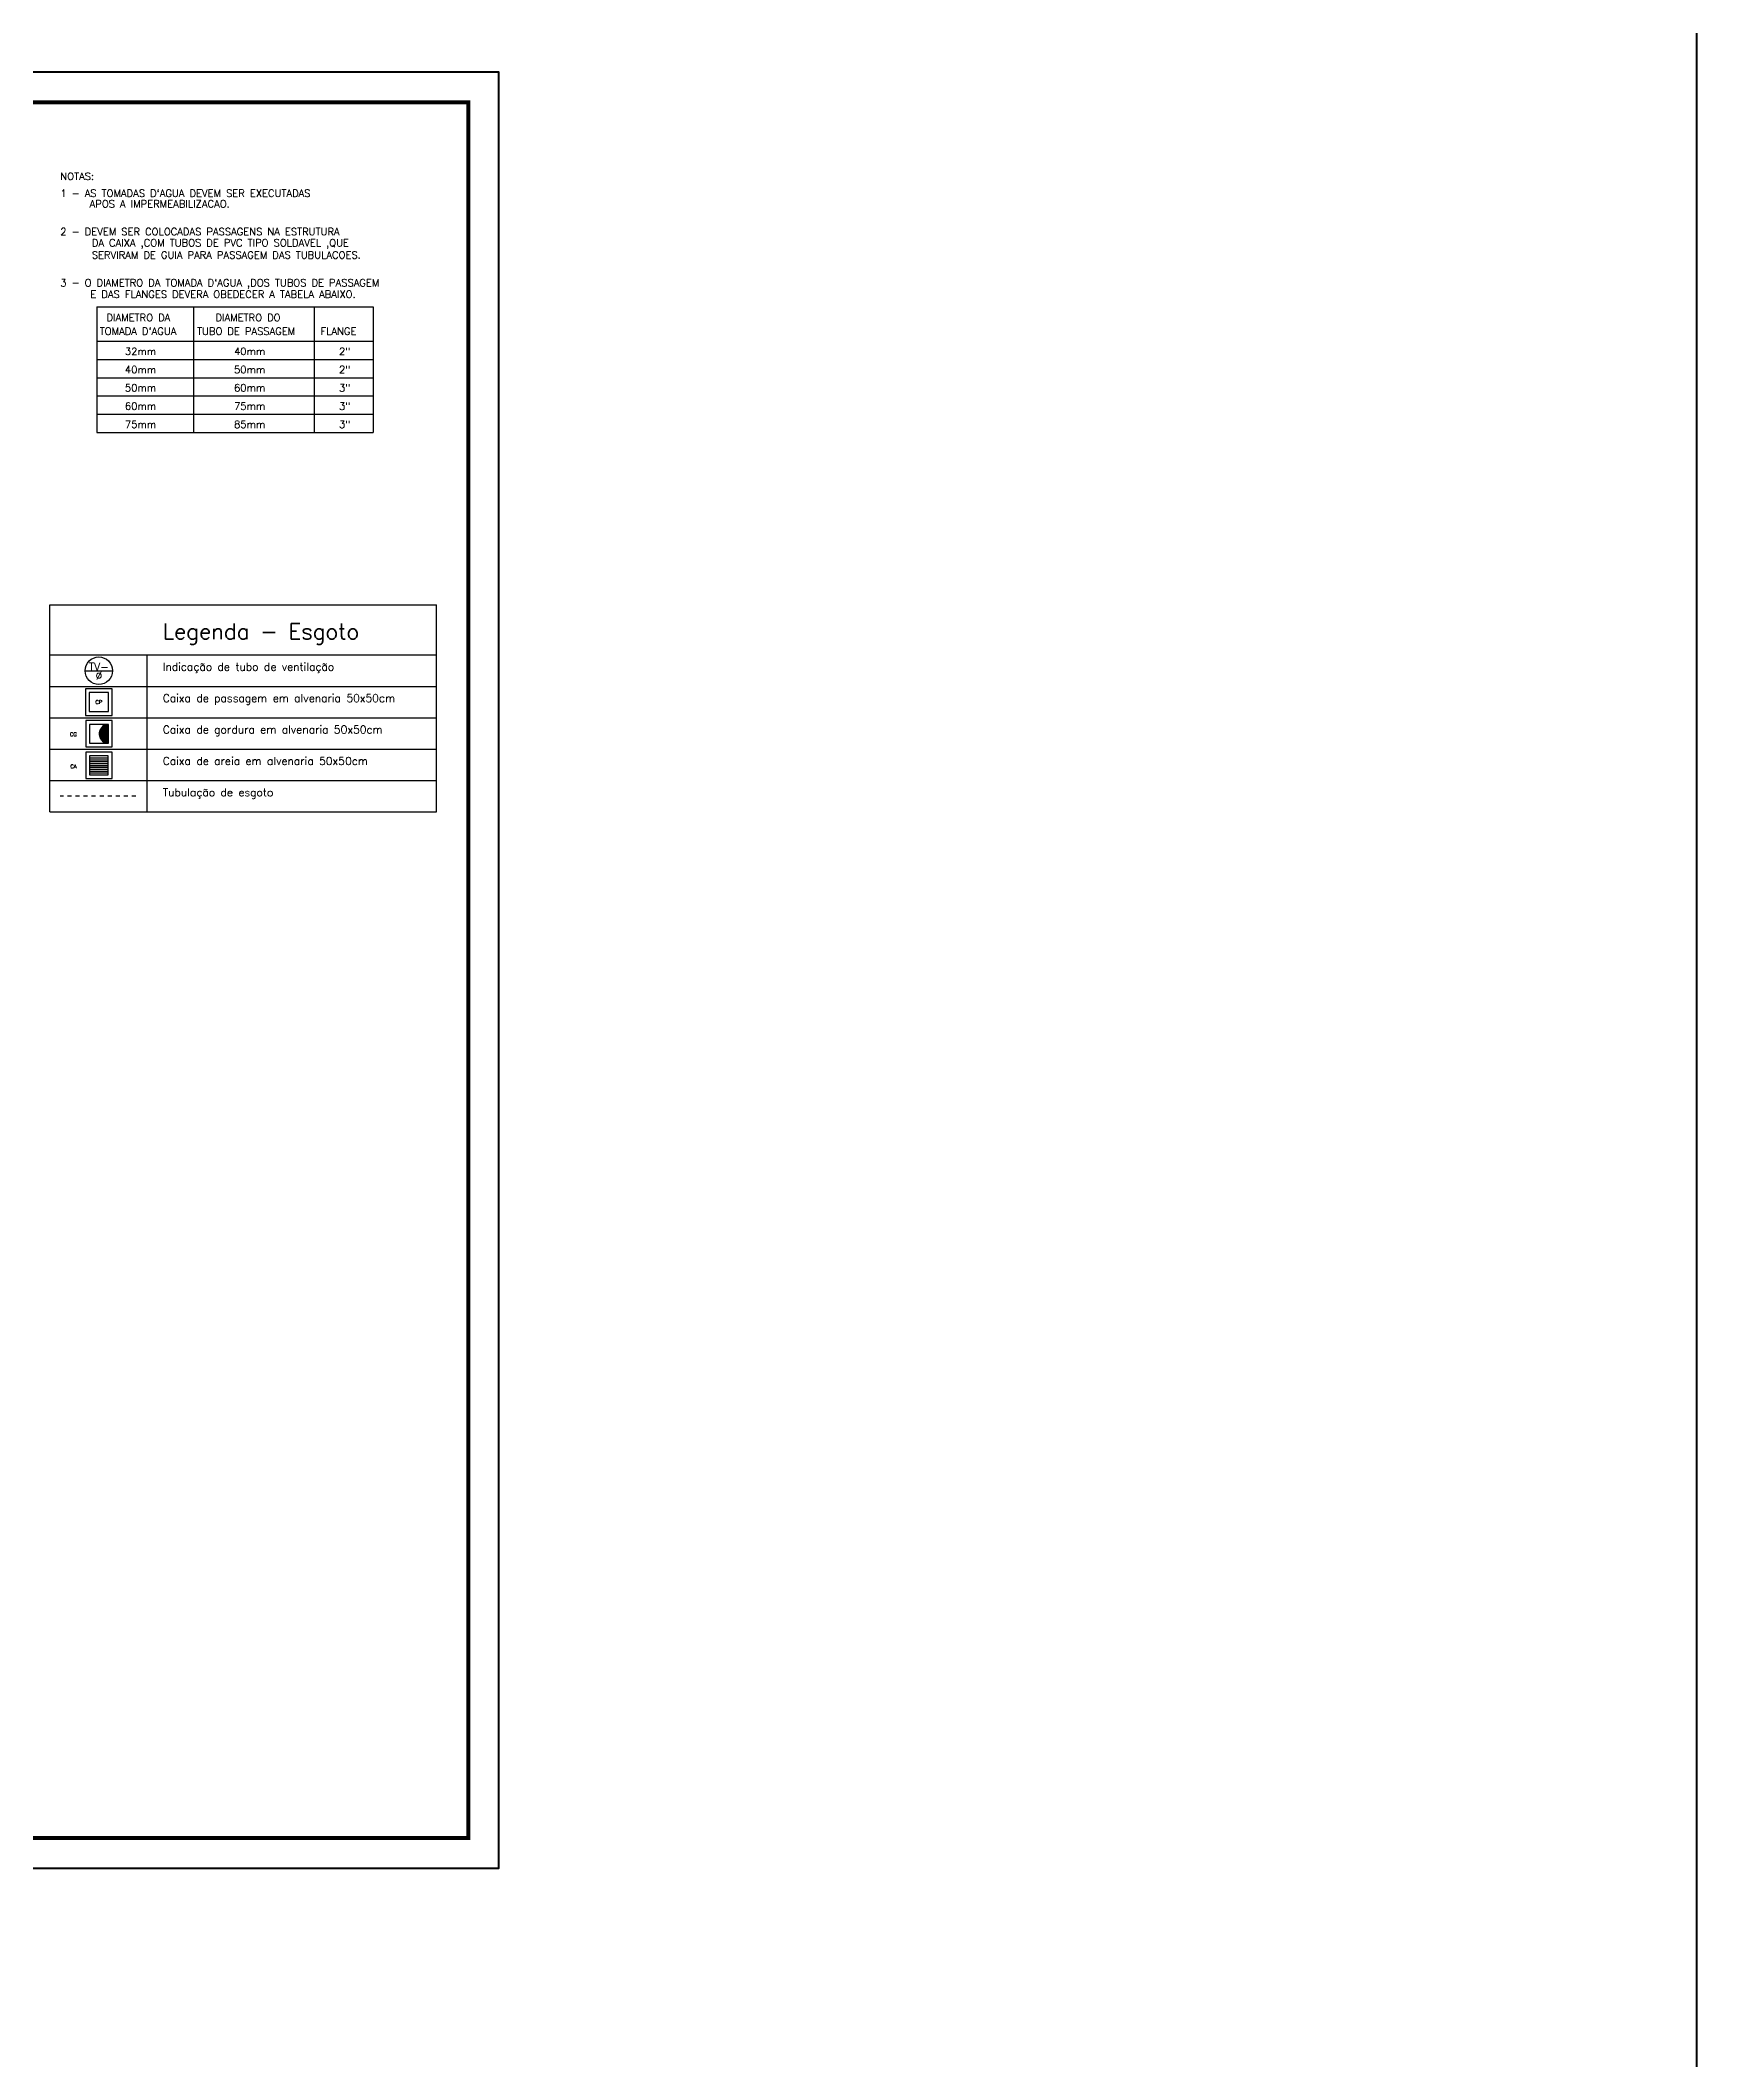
# Model space of a CAD drawing. Header units: millimetres. Extents: x 4595 to 4915, y 2085 to 2243.
# Drawn here: x 4753.6 to 4794.7, y 2164 to 2214.1 of the extents above; entities that cross this region are included whole.
import ezdxf
from ezdxf.enums import TextEntityAlignment as Align

# ---------------------------------------------------------------- set-up
doc = ezdxf.new("R2010")
doc.units = ezdxf.units.MM
doc.header["$LTSCALE"] = 0.8
doc.linetypes.add('HIDDEN2', pattern=[0.1875, 0.125, -0.0625])
for name, color, linetype in [('02', 2, 'Continuous'), ('TUBULAÇÃO_ESGOTO', 6, 'Continuous'), ('TXT_0', 7, 'Continuous'), ('TXT_2', 6, 'Continuous')]:
    doc.layers.add(name, color=color, linetype=linetype)
doc.styles.add('ADITIVOCAD', font='ROMANS.shx')
doc.styles.get("Standard").update_dxf_attribs({"font": 'txt.shx', "height": 0.12})

# ---------------------------------------------------------------- blocks, each defined once
blk = doc.blocks.new('AdS_It_Col2')
blk.add_line((-0.25, 0), (0.25, 0))
blk.add_circle((0, 0), 0.25)
at = {"flags": 8}
for tag, p in [('$EG', (0, 0.07)), ('$DIAM', (0, -0.091))]:
    blk.add_attdef(tag, text='', height=0.1, dxfattribs=at).set_placement(p, align=Align.MIDDLE)
blk = doc.blocks.new('Ads_ceg_cp50')
for points in [[(-0.35, -0.35), (0.35, -0.35), (0.35, 0.35), (-0.35, 0.35)], [(-0.25, -0.25), (0.25, -0.25), (0.25, 0.25), (-0.25, 0.25)]]:
    blk.add_lwpolyline(points, close=True)
at = {"flags": 8}
blk.add_attdef('$LABEL', text='', height=0.1, dxfattribs=at).set_placement((0, 0), align=Align.MIDDLE)
blk = doc.blocks.new('Ads_ceg_cg50')
for p, q in [((0.007, 0.008), (0.249, 0.25)), ((0.007, -0.006), (0.25, 0.237)), ((0.007, -0.02), (0.25, 0.223)), ((0.25, -0.231), (0.007, 0.012)), ((0.008, 0.023), (0.235, 0.25)), ((0.25, -0.217), (0.008, 0.025)), ((0.009, -0.032), (0.25, 0.209)), ((0.25, -0.203), (0.009, 0.038)), ((0.01, 0.039), (0.22, 0.25)), ((0.011, -0.045), (0.25, 0.195)), ((0.25, -0.188), (0.012, 0.05)), ((0.013, 0.057), (0.205, 0.249)), ((0.013, -0.056), (0.25, 0.181)), ((0.25, -0.174), (0.014, 0.062)), ((0.016, -0.068), (0.25, 0.166)), ((0.25, -0.16), (0.017, 0.073)), ((0.018, 0.076), (0.186, 0.243)), ((0.019, -0.079), (0.25, 0.152)), ((0.25, -0.146), (0.021, 0.083)), ((0.023, -0.089), (0.25, 0.138)), ((0.25, -0.132), (0.024, 0.094)), ((0.026, 0.098), (0.163, 0.235)), ((0.027, -0.099), (0.25, 0.124)), ((0.25, -0.118), (0.029, 0.104)), ((0.031, -0.109), (0.25, 0.11)), ((0.25, -0.104), (0.033, 0.113)), ((0.036, -0.118), (0.25, 0.096)), ((0.25, -0.089), (0.038, 0.123)), ((0.04, 0.126), (0.136, 0.222)), ((0.041, -0.128), (0.25, 0.082)), ((0.25, -0.075), (0.043, 0.132)), ((0.046, -0.136), (0.25, 0.067)), ((0.25, -0.061), (0.049, 0.14)), ((0.052, -0.145), (0.25, 0.053)), ((0.25, -0.047), (0.054, 0.149)), ((0.058, -0.153), (0.25, 0.039)), ((0.25, -0.033), (0.06, 0.157)), ((0.064, -0.161), (0.25, 0.025)), ((0.25, -0.019), (0.067, 0.164)), ((0.07, -0.169), (0.25, 0.011)), ((0.25, -0.005), (0.073, 0.172)), ((0.25, 0.01), (0.08, 0.179)), ((0.25, 0.024), (0.087, 0.186)), ((0.25, 0.038), (0.095, 0.193)), ((0.25, 0.052), (0.103, 0.199)), ((0.25, 0.066), (0.111, 0.206)), ((0.25, 0.08), (0.119, 0.211)), ((0.25, 0.094), (0.127, 0.217)), ((0.25, 0.109), (0.136, 0.222)), ((0.25, 0.123), (0.146, 0.227)), ((0.25, 0.137), (0.155, 0.232)), ((0.25, 0.151), (0.165, 0.236)), ((0.25, 0.165), (0.175, 0.24)), ((0.25, 0.179), (0.186, 0.244)), ((0.25, 0.193), (0.197, 0.247)), ((0.25, 0.208), (0.208, 0.249)), ((0.25, 0.222), (0.222, 0.25)), ((0.25, 0.236), (0.236, 0.25)), ((0.25, 0.25), (0.25, 0.25)), ((0.25, -0.245), (0.007, -0.002)), ((0.241, -0.25), (0.007, -0.016)), ((0.227, -0.25), (0.009, -0.032)), ((0.213, -0.25), (0.011, -0.049)), ((0.194, -0.246), (0.016, -0.067)), ((0.174, -0.239), (0.022, -0.088)), ((0.149, -0.229), (0.033, -0.113)), ((0.114, -0.208), (0.054, -0.148)), ((0.077, -0.176), (0.25, -0.003)), ((0.084, -0.183), (0.25, -0.017)), ((0.092, -0.19), (0.25, -0.032)), ((0.099, -0.197), (0.25, -0.046)), ((0.107, -0.203), (0.25, -0.06)), ((0.115, -0.209), (0.25, -0.074)), ((0.124, -0.214), (0.25, -0.088)), ((0.132, -0.22), (0.25, -0.102)), ((0.141, -0.225), (0.25, -0.116)), ((0.151, -0.23), (0.25, -0.131)), ((0.161, -0.234), (0.25, -0.145)), ((0.171, -0.238), (0.25, -0.159)), ((0.181, -0.242), (0.25, -0.173)), ((0.192, -0.245), (0.25, -0.187)), ((0.203, -0.248), (0.25, -0.201)), ((0.215, -0.25), (0.25, -0.215)), ((0.23, -0.25), (0.25, -0.23)), ((0.244, -0.25), (0.25, -0.244))]:
    blk.add_line(p, q)
for points in [[(-0.35, -0.35), (0.35, -0.35), (0.35, 0.35), (-0.35, 0.35)], [(-0.25, -0.25), (0.25, -0.25), (0.25, 0.25), (-0.25, 0.25)]]:
    blk.add_lwpolyline(points, close=True)
blk.add_arc((0.262, 0), 0.255, 101.467, 258.533)
at = {"flags": 8}
blk.add_attdef('$LABEL', text='', height=0.1, dxfattribs=at).set_placement((-0.129, 0), align=Align.MIDDLE)
blk = doc.blocks.new('Ads_ceg_ca50b')
for p, q in [((-0.25, 0.2), (0.25, 0.2)), ((-0.25, 0.15), (0.25, 0.15)), ((-0.25, 0.1), (0.25, 0.1)), ((-0.25, 0.05), (0.25, 0.05)), ((-0.25, 0), (0.25, 0)), ((-0.25, -0.05), (0.25, -0.05)), ((-0.25, -0.1), (0.25, -0.1)), ((-0.25, -0.15), (0.25, -0.15)), ((-0.25, -0.2), (0.25, -0.2))]:
    blk.add_line(p, q)
for points in [[(-0.35, -0.35), (0.35, -0.35), (0.35, 0.35), (-0.35, 0.35)], [(-0.25, -0.25), (0.25, -0.25), (0.25, 0.25), (-0.25, 0.25)]]:
    blk.add_lwpolyline(points, close=True)
at = {"flags": 8}
blk.add_attdef('$LABEL', text='', height=0.1, dxfattribs=at).set_placement((-0.023, 0.459), align=Align.MIDDLE)

msp = doc.modelspace()

# ---------------------------------------------------------------- linework, layer by layer
for p, q in [((4753.864, 2200.098), (4763.456, 2200.098)), ((4753.864, 2194.958), (4753.864, 2200.098)), ((4763.456, 2194.958), (4763.456, 2200.098)), ((4753.864, 2198.852), (4763.456, 2198.852)), ((4756.276, 2194.958), (4756.276, 2198.852)), ((4753.864, 2198.073), (4763.456, 2198.073)), ((4753.864, 2198.073), (4763.456, 2198.073)), ((4753.864, 2197.294), (4763.456, 2197.294)), ((4753.864, 2196.515), (4763.456, 2196.515)), ((4753.864, 2195.737), (4763.456, 2195.737)), ((4753.864, 2194.958), (4763.456, 2194.958))]:
    msp.add_line(p, q)
at = {"lineweight": 40}
msp.add_lwpolyline([(4594.802, 2242.959), (4794.717, 2242.959), (4794.717, 2085.066), (4594.802, 2085.066)], close=True, dxfattribs=at)
at = {"layer": '02', "lineweight": 40}
msp.add_lwpolyline([(4703.8, 2168.757), (4765, 2168.757), (4765, 2213.307), (4703.8, 2213.307)], close=True, dxfattribs=at)
at = {"layer": '02', "lineweight": 40, "const_width": 0.1}
msp.add_lwpolyline([(4704.55, 2169.507), (4764.25, 2169.507), (4764.25, 2212.557), (4704.55, 2212.557)], close=True, dxfattribs=at)
at = {"layer": 'TUBULAÇÃO_ESGOTO', "linetype": 'HIDDEN2'}
msp.add_line((4756.001, 2195.347), (4754.119, 2195.347), dxfattribs=at)
at = {"layer": 'TXT_2'}
for p, q in [((4755.03, 2207.487), (4755.03, 2204.37)), ((4755.03, 2207.487), (4761.883, 2207.487)), ((4757.426, 2207.487), (4757.426, 2206.634)), ((4760.425, 2207.487), (4760.425, 2206.634)), ((4761.883, 2207.487), (4761.883, 2204.37)), ((4755.03, 2206.634), (4761.883, 2206.634)), ((4757.426, 2206.634), (4757.426, 2204.37)), ((4760.425, 2206.634), (4760.425, 2204.37)), ((4755.03, 2206.181), (4761.883, 2206.181)), ((4755.03, 2205.728), (4761.883, 2205.728)), ((4755.03, 2205.276), (4761.883, 2205.276)), ((4755.03, 2204.823), (4761.883, 2204.823)), ((4755.03, 2204.37), (4761.883, 2204.37))]:
    msp.add_line(p, q, dxfattribs=at)

# ---------------------------------------------------------------- block references
ref = msp.add_blockref('AdS_It_Col2', (4755.081, 2198.462), dxfattribs=dict(xscale=1.36273747222657, yscale=1.36273747222657, zscale=1.36273747222657))
ref.add_attrib('$EG', 'TV-', dxfattribs={"height": 0.1947, "style": 'ADITIVOCAD', "flags": 8}).set_placement((4755.081, 2198.558), align=Align.MIDDLE)
ref.add_attrib('$DIAM', '%%C', dxfattribs={"height": 0.1947, "style": 'ADITIVOCAD', "flags": 8}).set_placement((4755.081, 2198.338), align=Align.MIDDLE)
ref = msp.add_blockref('Ads_ceg_cp50', (4755.081, 2197.684), dxfattribs=dict(xscale=0.9487572958410055, yscale=0.9487572958410055, zscale=0.9487572958410055))
ref.add_attrib('$LABEL', 'CP', dxfattribs={"height": 0.0949, "style": 'ADITIVOCAD', "flags": 8}).set_placement((4755.081, 2197.684), align=Align.MIDDLE)
ref = msp.add_blockref('Ads_ceg_cg50', (4755.083, 2196.897), dxfattribs=dict(xscale=0.9344485523851063, yscale=0.9344485523851063, zscale=0.9344485523851063))
ref.add_attrib('$LABEL', 'CG', dxfattribs={"height": 0.0934, "style": 'ADITIVOCAD', "flags": 8}).set_placement((4754.447, 2196.884), align=Align.MIDDLE)
ref = msp.add_blockref('Ads_ceg_ca50b', (4755.081, 2196.114), dxfattribs=dict(xscale=0.9344485523851063, yscale=0.9344485523851063, zscale=0.9344485523851063))
ref.add_attrib('$LABEL', 'CA', dxfattribs={"height": 0.0934, "style": 'ADITIVOCAD', "flags": 8}).set_placement((4754.453, 2196.089), align=Align.MIDDLE)

# ---------------------------------------------------------------- texts
at = {"layer": 'TXT_0', "style": 'ADITIVOCAD'}
for s, height, p in [('NOTAS:', 0.1811, (4754.124, 2210.634)), ('1 - AS TOMADAS D`AGUA DEVEM SER EXECUTADAS', 0.18107, (4754.124, 2210.213)), ('APOS A IMPERMEABILIZACAO.', 0.18107, (4754.852, 2209.95)), ('2 - DEVEM SER COLOCADAS PASSAGENS NA ESTRUTURA', 0.18107, (4754.124, 2209.262)), ('SERVIRAM DE GUIA PARA PASSAGEM DAS TUBULACOES.', 0.18107, (4754.906, 2208.682)), ('DA CAIXA ,COM TUBOS DE PVC TIPO SOLDAVEL ,QUE', 0.18107, (4754.906, 2208.985)), ('3 - O DIAMETRO DA TOMADA D`AGUA ,DOS TUBOS DE PASSAGEM', 0.18107, (4754.124, 2207.994)), ('E DAS FLANGES DEVERA OBEDECER A TABELA ABAIXO.', 0.18107, (4754.871, 2207.708)), ('DIAMETRO DA', 0.18107, (4755.27, 2207.129)), ('DIAMETRO DO', 0.18107, (4757.974, 2207.129)), ('TOMADA D`AGUA', 0.18107, (4755.102, 2206.792)), ('TUBO DE PASSAGEM', 0.18107, (4757.516, 2206.792)), ('FLANGE', 0.1811, (4760.578, 2206.792)), ('32mm', 0.1811, (4755.727, 2206.293)), ('40mm', 0.1811, (4758.435, 2206.293)), ('2"', 0.1811, (4761.038, 2206.293)), ('40mm', 0.1811, (4755.727, 2205.84)), ('50mm', 0.1811, (4758.435, 2205.84)), ('2"', 0.1811, (4761.038, 2205.84)), ('50mm', 0.1811, (4755.727, 2205.387)), ('60mm', 0.1811, (4758.435, 2205.387)), ('3"', 0.1811, (4761.038, 2205.387)), ('60mm', 0.1811, (4755.727, 2204.935)), ('75mm', 0.1811, (4758.435, 2204.935)), ('3"', 0.1811, (4761.038, 2204.935)), ('75mm', 0.1811, (4755.727, 2204.482)), ('85mm', 0.1811, (4758.435, 2204.482)), ('3"', 0.1811, (4761.038, 2204.482)), ('Indicação de tubo de ventilação', 0.19468, (4756.665, 2198.462)), ('Caixa de passagem em alvenaria 50x50cm', 0.19468, (4756.665, 2197.684)), ('Caixa de gordura em alvenaria 50x50cm', 0.19468, (4756.665, 2196.905)), ('Caixa de areia em alvenaria 50x50cm', 0.19468, (4756.665, 2196.126)), ('Tubulação de esgoto', 0.19468, (4756.665, 2195.347))]:
    msp.add_text(s, height=height, dxfattribs=at).set_placement(p)
at = {"layer": 'TXT_2', "style": 'ADITIVOCAD'}
msp.add_text('Legenda - Esgoto', height=0.38935, dxfattribs=at).set_placement((4756.665, 2199.241))

doc.saveas('drawing.dxf')
